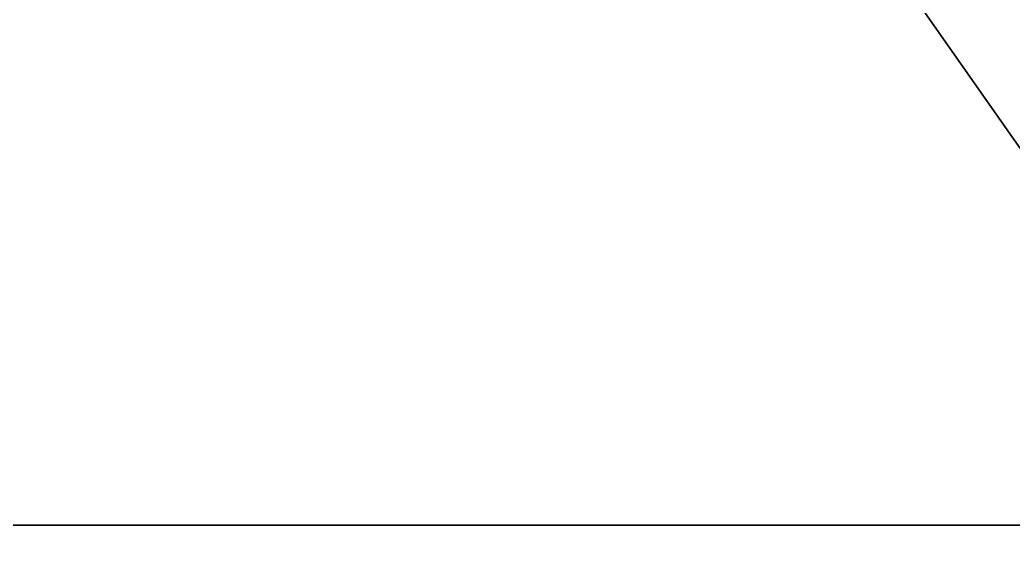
# Model space of a CAD drawing. Header units: millimetres. Extents: x -1 to 598, y -1075 to 1.
# Drawn here: x 230.9 to 352.7, y -553.5 to -488.3 of the extents above; entities that cross this region are included whole.
import ezdxf

# ---------------------------------------------------------------- set-up
doc = ezdxf.new("R2010")
doc.units = ezdxf.units.MM
doc.layers.add('PQ_200_3D', color=1, linetype='Continuous')

msp = doc.modelspace()

# ---------------------------------------------------------------- meshes
at = {"layer": 'PQ_200_3D'}
mesh = msp.add_polyface(dxfattribs=at)
corners = [(596.5, 0, 850), (0, 0, 850), (0, -555.12, 850), (198.71, -567.09, 850), (397.79, -567.09, 850), (596.5, -555.12, 850)]
mesh.append_faces([[corners[k] for k in face] for face in [(4, 5, 0, 1), (1, 2, 3, 4)]], dxfattribs={"vtx3": -1})
mesh = msp.add_polyface(dxfattribs=at)
corners = [(596.5, 0, 820), (596.5, -555.12, 820), (397.79, -567.09, 820), (198.71, -567.09, 820), (0, -555.12, 820), (0, 0, 820)]
mesh.append_faces([[corners[k] for k in face] for face in [(3, 4, 5, 2), (0, 1, 2, 5)]], dxfattribs={"vtx2": -1})
mesh = msp.add_polyface(dxfattribs=at)
corners = [(0, -70.3, 820), (0, -555.12, 820), (596.5, -555.12, 820), (596.5, -70.3, 820)]
mesh.append_faces([[corners[k] for k in face] for face in [(0, 1, 2, 3)]])
mesh = msp.add_polyface(dxfattribs=at)
corners = [(596.5, -555.12, 10), (0, -555.12, 10), (0, -70.3, 10), (596.5, -70.3, 10)]
mesh.append_faces([[corners[k] for k in face] for face in [(0, 1, 2, 3)]])
mesh = msp.add_polyface(dxfattribs=at)
corners = [(586.5, -550.3, 802.6), (10, -550.3, 802.6), (10, -80.3, 802.6), (586.5, -80.3, 802.6)]
mesh.append_faces([[corners[k] for k in face] for face in [(0, 1, 2, 3)]])
mesh = msp.add_polyface(dxfattribs=at)
corners = [(10, -80.3, 35.9), (10, -550.3, 35.9), (586.5, -550.3, 35.9), (586.5, -80.3, 35.9)]
mesh.append_faces([[corners[k] for k in face] for face in [(0, 1, 2, 3)]])
mesh = msp.add_polyface(dxfattribs=at)
corners = [(586.5, -550.3, 802.6), (586.5, -550.3, 35.9), (10, -550.3, 35.9), (10, -550.3, 802.6)]
mesh.append_faces([[corners[k] for k in face] for face in [(0, 1, 2, 3)]])

doc.saveas('drawing.dxf')
